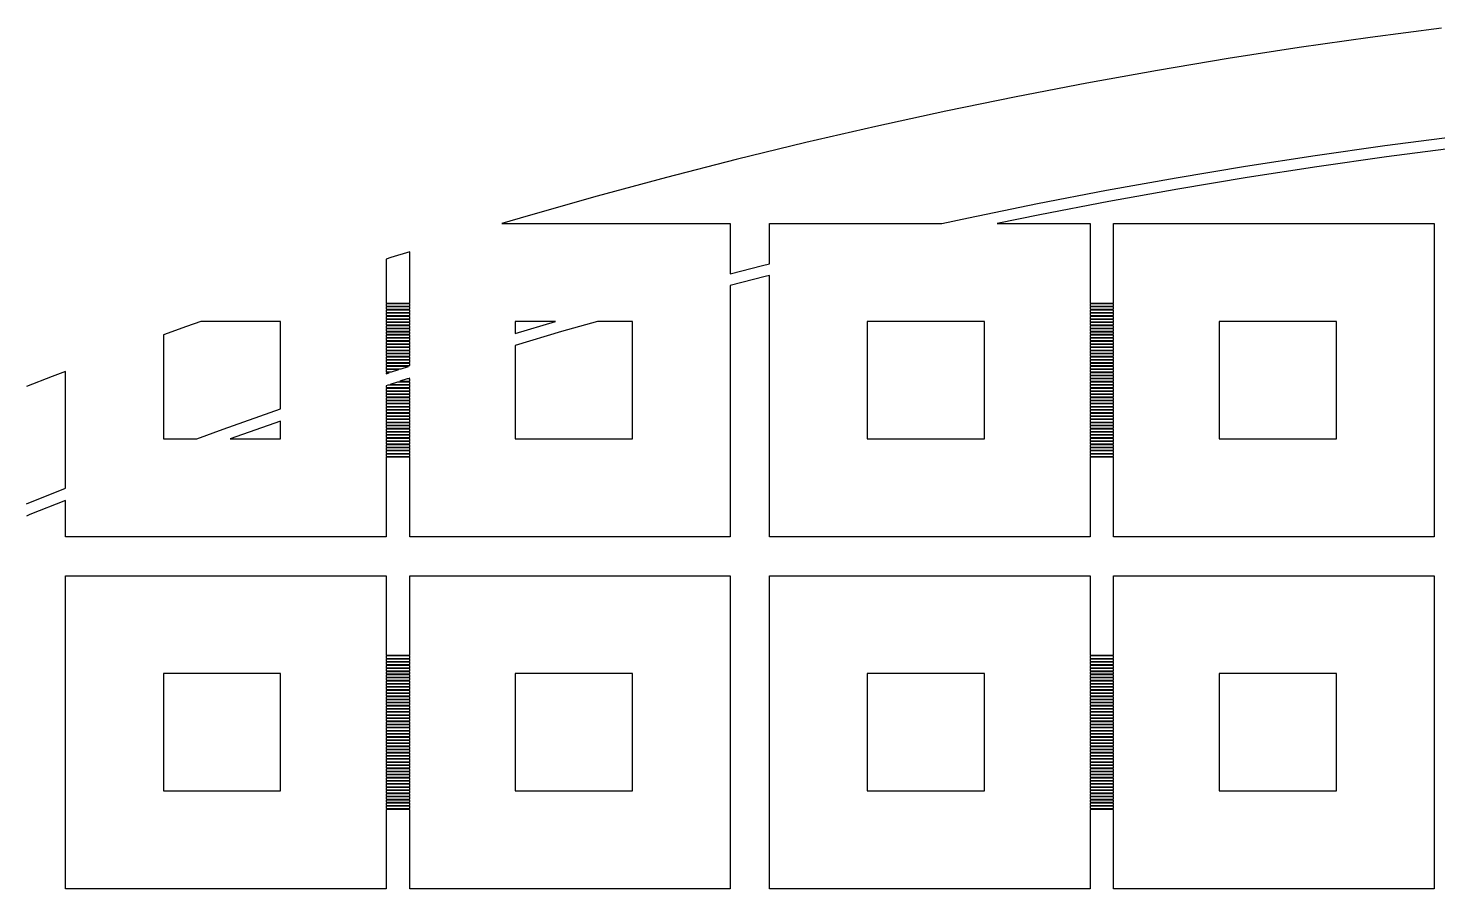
# Model space of a CAD drawing. Extents: x 40 to 187, y -3 to 150.
# Drawn here: x 82.6 to 101.03, y 138.31 to 149.55 of the extents above; entities that cross this region are included whole.
import ezdxf

# ---------------------------------------------------------------- set-up
doc = ezdxf.new("R2010")
doc.units = 0

msp = doc.modelspace()

# ---------------------------------------------------------------- linework, layer by layer
for p, q in [((101.076, 149.552), (100.145, 149.431)), ((99.2159, 149.299), (98.2882, 149.156)), ((100.145, 149.431), (99.2159, 149.299)), ((98.2882, 149.156), (97.3622, 149.001)), ((97.3622, 149.001), (96.4382, 148.835)), ((96.4382, 148.835), (95.5164, 148.657)), ((95.5164, 148.657), (94.5968, 148.468)), ((94.5968, 148.468), (93.6796, 148.268)), ((93.6796, 148.268), (92.7649, 148.057)), ((92.7649, 148.057), (91.8528, 147.835)), ((99.425, 147.89), (100.337, 148.019)), ((100.337, 148.019), (101.251, 148.138)), ((91.8528, 147.835), (90.9436, 147.601)), ((98.5145, 147.749), (99.425, 147.89)), ((100.357, 147.871), (99.447, 147.741)), ((101.269, 147.989), (100.357, 147.871)), ((97.6058, 147.597), (98.5145, 147.749)), ((99.447, 147.741), (98.5384, 147.601)), ((90.9436, 147.601), (90.0373, 147.356)), ((96.6991, 147.434), (97.6058, 147.597)), ((98.5384, 147.601), (97.6315, 147.449)), ((90.0373, 147.356), (89.134, 147.1)), ((95.7944, 147.26), (96.6991, 147.434)), ((96.7265, 147.286), (95.8237, 147.113)), ((97.6315, 147.449), (96.7265, 147.286)), ((89.134, 147.1), (88.7923, 146.999)), ((94.8919, 147.074), (95.7944, 147.26)), ((95.8237, 147.113), (95.2694, 146.999)), ((88.7923, 146.999), (91.7783, 146.999)), ((91.7783, 146.999), (91.7783, 146.344)), ((92.2896, 146.474), (92.2896, 146.999)), ((92.2896, 146.999), (94.5452, 146.999)), ((94.5452, 146.999), (94.8919, 147.074)), ((95.2694, 146.999), (96.4823, 146.999)), ((96.4823, 146.999), (96.4823, 145.961)), ((96.7891, 145.961), (96.7891, 146.999)), ((96.7891, 146.999), (100.982, 146.999)), ((100.982, 146.999), (100.982, 142.908)), ((87.3373, 146.555), (87.2789, 146.536)), ((87.2789, 146.536), (87.2789, 145.961)), ((87.5857, 146.632), (87.3373, 146.555)), ((87.5857, 145.961), (87.5857, 146.632)), ((91.7783, 146.344), (92.1991, 146.452)), ((92.1991, 146.452), (92.2896, 146.474)), ((92.2355, 146.307), (91.7783, 146.189)), ((91.7783, 146.189), (91.7783, 142.908)), ((92.2896, 146.32), (92.2355, 146.307)), ((92.2896, 142.908), (92.2896, 146.32)), ((87.2789, 145.961), (87.5857, 145.961)), ((87.5857, 145.951), (87.2789, 145.951)), ((87.2789, 145.951), (87.2789, 145.92)), ((87.2789, 145.92), (87.5857, 145.92)), ((87.5857, 145.91), (87.2789, 145.91)), ((87.2789, 145.91), (87.2789, 145.879)), ((87.2789, 145.879), (87.5857, 145.879)), ((87.5857, 145.869), (87.2789, 145.869)), ((87.2789, 145.869), (87.2789, 145.838)), ((87.2789, 145.838), (87.5857, 145.838)), ((87.5857, 145.828), (87.2789, 145.828)), ((87.2789, 145.828), (87.2789, 145.797)), ((87.2789, 145.797), (87.5857, 145.797)), ((87.5857, 145.92), (87.5857, 145.951)), ((87.5857, 145.879), (87.5857, 145.91)), ((87.5857, 145.838), (87.5857, 145.869)), ((87.5857, 145.797), (87.5857, 145.828)), ((96.4823, 145.961), (96.7891, 145.961)), ((96.7891, 145.951), (96.4823, 145.951)), ((96.4823, 145.951), (96.4823, 145.92)), ((96.4823, 145.92), (96.7891, 145.92)), ((96.7891, 145.91), (96.4823, 145.91)), ((96.4823, 145.91), (96.4823, 145.879)), ((96.4823, 145.879), (96.7891, 145.879)), ((96.7891, 145.869), (96.4823, 145.869)), ((96.4823, 145.869), (96.4823, 145.838)), ((96.4823, 145.838), (96.7891, 145.838)), ((96.7891, 145.828), (96.4823, 145.828)), ((96.4823, 145.828), (96.4823, 145.797)), ((96.4823, 145.797), (96.7891, 145.797)), ((96.7891, 145.92), (96.7891, 145.951)), ((96.7891, 145.879), (96.7891, 145.91)), ((96.7891, 145.838), (96.7891, 145.869)), ((96.7891, 145.797), (96.7891, 145.828)), ((84.6687, 145.655), (84.3645, 145.544)), ((84.8545, 145.72), (84.6687, 145.655)), ((85.8984, 145.72), (84.8545, 145.72)), ((85.8984, 144.577), (85.8984, 145.72)), ((87.5857, 145.787), (87.2789, 145.787)), ((87.2789, 145.787), (87.2789, 145.756)), ((87.2789, 145.756), (87.5857, 145.756)), ((87.5857, 145.746), (87.2789, 145.746)), ((87.2789, 145.746), (87.2789, 145.715)), ((87.2789, 145.715), (87.5857, 145.715)), ((87.5857, 145.705), (87.2789, 145.705)), ((87.2789, 145.705), (87.2789, 145.674)), ((87.2789, 145.674), (87.5857, 145.674)), ((87.5857, 145.664), (87.2789, 145.664)), ((87.2789, 145.664), (87.2789, 145.634)), ((87.2789, 145.634), (87.5857, 145.634)), ((87.5857, 145.623), (87.2789, 145.623)), ((87.2789, 145.623), (87.2789, 145.593)), ((87.5857, 145.756), (87.5857, 145.787)), ((87.5857, 145.715), (87.5857, 145.746)), ((87.5857, 145.674), (87.5857, 145.705)), ((87.5857, 145.634), (87.5857, 145.664)), ((87.5857, 145.593), (87.5857, 145.623)), ((89.4937, 145.72), (88.9662, 145.72)), ((88.9662, 145.72), (88.9662, 145.564)), ((88.9662, 145.564), (89.4937, 145.72)), ((90.0422, 145.72), (89.5727, 145.587)), ((90.5001, 145.72), (90.0422, 145.72)), ((90.5001, 144.187), (90.5001, 145.72)), ((95.1018, 145.72), (93.5679, 145.72)), ((93.5679, 145.72), (93.5679, 144.187)), ((95.1018, 144.187), (95.1018, 145.72)), ((96.7891, 145.787), (96.4823, 145.787)), ((96.4823, 145.787), (96.4823, 145.756)), ((96.4823, 145.756), (96.7891, 145.756)), ((96.7891, 145.746), (96.4823, 145.746)), ((96.4823, 145.746), (96.4823, 145.715)), ((96.4823, 145.715), (96.7891, 145.715)), ((96.7891, 145.705), (96.4823, 145.705)), ((96.4823, 145.705), (96.4823, 145.674)), ((96.4823, 145.674), (96.7891, 145.674)), ((96.7891, 145.664), (96.4823, 145.664)), ((96.4823, 145.664), (96.4823, 145.634)), ((96.4823, 145.634), (96.7891, 145.634)), ((96.7891, 145.623), (96.4823, 145.623)), ((96.4823, 145.623), (96.4823, 145.593)), ((96.7891, 145.756), (96.7891, 145.787)), ((96.7891, 145.715), (96.7891, 145.746)), ((96.7891, 145.674), (96.7891, 145.705)), ((96.7891, 145.634), (96.7891, 145.664)), ((96.7891, 145.593), (96.7891, 145.623)), ((99.7035, 145.72), (98.1696, 145.72)), ((98.1696, 145.72), (98.1696, 144.187)), ((99.7035, 144.187), (99.7035, 145.72)), ((84.3645, 145.544), (84.3645, 144.187)), ((87.2789, 145.593), (87.5857, 145.593)), ((87.5857, 145.582), (87.2789, 145.582)), ((87.2789, 145.582), (87.2789, 145.552)), ((87.2789, 145.552), (87.5857, 145.552)), ((87.5857, 145.542), (87.2789, 145.542)), ((87.2789, 145.542), (87.2789, 145.511)), ((87.2789, 145.511), (87.5857, 145.511)), ((87.5857, 145.501), (87.2789, 145.501)), ((87.2789, 145.501), (87.2789, 145.47)), ((87.2789, 145.47), (87.5857, 145.47)), ((87.5857, 145.46), (87.2789, 145.46)), ((87.2789, 145.46), (87.2789, 145.429)), ((87.2789, 145.429), (87.5857, 145.429)), ((87.5857, 145.552), (87.5857, 145.582)), ((87.5857, 145.511), (87.5857, 145.542)), ((87.5857, 145.47), (87.5857, 145.501)), ((87.5857, 145.429), (87.5857, 145.46)), ((89.5727, 145.587), (88.9662, 145.408)), ((96.4823, 145.593), (96.7891, 145.593)), ((96.7891, 145.582), (96.4823, 145.582)), ((96.4823, 145.582), (96.4823, 145.552)), ((96.4823, 145.552), (96.7891, 145.552)), ((96.7891, 145.542), (96.4823, 145.542)), ((96.4823, 145.542), (96.4823, 145.511)), ((96.4823, 145.511), (96.7891, 145.511)), ((96.7891, 145.501), (96.4823, 145.501)), ((96.4823, 145.501), (96.4823, 145.47)), ((96.4823, 145.47), (96.7891, 145.47)), ((96.7891, 145.46), (96.4823, 145.46)), ((96.4823, 145.46), (96.4823, 145.429)), ((96.4823, 145.429), (96.7891, 145.429)), ((96.7891, 145.552), (96.7891, 145.582)), ((96.7891, 145.511), (96.7891, 145.542)), ((96.7891, 145.47), (96.7891, 145.501)), ((96.7891, 145.429), (96.7891, 145.46)), ((87.5857, 145.419), (87.2789, 145.419)), ((87.2789, 145.419), (87.2789, 145.388)), ((87.2789, 145.388), (87.5857, 145.388)), ((87.5857, 145.378), (87.2789, 145.378)), ((87.2789, 145.378), (87.2789, 145.347)), ((87.2789, 145.347), (87.5857, 145.347)), ((87.5857, 145.337), (87.2789, 145.337)), ((87.2789, 145.337), (87.2789, 145.306)), ((87.2789, 145.306), (87.5857, 145.306)), ((87.5857, 145.296), (87.2789, 145.296)), ((87.2789, 145.296), (87.2789, 145.265)), ((87.2789, 145.265), (87.5857, 145.265)), ((87.5857, 145.255), (87.2789, 145.255)), ((87.2789, 145.255), (87.2789, 145.225)), ((87.5857, 145.388), (87.5857, 145.419)), ((87.5857, 145.347), (87.5857, 145.378)), ((87.5857, 145.306), (87.5857, 145.337)), ((87.5857, 145.265), (87.5857, 145.296)), ((87.5857, 145.225), (87.5857, 145.255)), ((88.9662, 145.408), (88.9662, 144.187)), ((96.7891, 145.419), (96.4823, 145.419)), ((96.4823, 145.419), (96.4823, 145.388)), ((96.4823, 145.388), (96.7891, 145.388)), ((96.7891, 145.378), (96.4823, 145.378)), ((96.4823, 145.378), (96.4823, 145.347)), ((96.4823, 145.347), (96.7891, 145.347)), ((96.7891, 145.337), (96.4823, 145.337)), ((96.4823, 145.337), (96.4823, 145.306)), ((96.4823, 145.306), (96.7891, 145.306)), ((96.7891, 145.296), (96.4823, 145.296)), ((96.4823, 145.296), (96.4823, 145.265)), ((96.4823, 145.265), (96.7891, 145.265)), ((96.7891, 145.255), (96.4823, 145.255)), ((96.4823, 145.255), (96.4823, 145.225)), ((96.7891, 145.388), (96.7891, 145.419)), ((96.7891, 145.347), (96.7891, 145.378)), ((96.7891, 145.306), (96.7891, 145.337)), ((96.7891, 145.265), (96.7891, 145.296)), ((96.7891, 145.225), (96.7891, 145.255)), ((83.0862, 145.068), (82.9088, 145.001)), ((83.0862, 143.54), (83.0862, 145.068)), ((87.2789, 145.225), (87.5857, 145.225)), ((87.5857, 145.214), (87.2789, 145.214)), ((87.2789, 145.214), (87.2789, 145.184)), ((87.2789, 145.184), (87.5857, 145.184)), ((87.5857, 145.173), (87.2789, 145.173)), ((87.2789, 145.173), (87.2789, 145.143)), ((87.2789, 145.143), (87.5857, 145.143)), ((87.5694, 145.132), (87.2789, 145.132)), ((87.2789, 145.132), (87.2789, 145.102)), ((87.2789, 145.102), (87.4746, 145.102)), ((87.443, 145.092), (87.2789, 145.092)), ((87.2789, 145.092), (87.2789, 145.061)), ((87.2789, 145.061), (87.3482, 145.061)), ((87.3482, 145.061), (87.443, 145.092)), ((87.4746, 145.102), (87.5694, 145.132)), ((87.5857, 145.184), (87.5857, 145.214)), ((87.5857, 145.143), (87.5857, 145.173)), ((96.4823, 145.225), (96.7891, 145.225)), ((96.7891, 145.214), (96.4823, 145.214)), ((96.4823, 145.214), (96.4823, 145.184)), ((96.4823, 145.184), (96.7891, 145.184)), ((96.7891, 145.173), (96.4823, 145.173)), ((96.4823, 145.173), (96.4823, 145.143)), ((96.4823, 145.143), (96.7891, 145.143)), ((96.7891, 145.132), (96.4823, 145.132)), ((96.4823, 145.132), (96.4823, 145.102)), ((96.4823, 145.102), (96.7891, 145.102)), ((96.7891, 145.092), (96.4823, 145.092)), ((96.4823, 145.092), (96.4823, 145.061)), ((96.4823, 145.061), (96.7891, 145.061)), ((96.7891, 145.184), (96.7891, 145.214)), ((96.7891, 145.143), (96.7891, 145.173)), ((96.7891, 145.102), (96.7891, 145.132)), ((96.7891, 145.061), (96.7891, 145.092)), ((82.9088, 145.001), (82.5749, 144.87)), ((87.3166, 145.051), (87.2789, 145.051)), ((87.2789, 145.051), (87.2789, 145.038)), ((87.2789, 145.038), (87.3166, 145.051)), ((87.2982, 144.887), (87.2789, 144.881)), ((87.2789, 144.881), (87.2789, 144.856)), ((87.5857, 144.887), (87.2982, 144.887)), ((87.4246, 144.928), (87.3298, 144.897)), ((87.3298, 144.897), (87.5857, 144.897)), ((87.5857, 144.928), (87.4246, 144.928)), ((87.551, 144.969), (87.4562, 144.938)), ((87.4562, 144.938), (87.5857, 144.938)), ((87.5857, 144.969), (87.551, 144.969)), ((87.5857, 144.98), (87.5826, 144.979)), ((87.5826, 144.979), (87.5857, 144.979)), ((87.5857, 144.979), (87.5857, 144.98)), ((87.5857, 144.938), (87.5857, 144.969)), ((87.5857, 144.897), (87.5857, 144.928)), ((87.5857, 144.856), (87.5857, 144.887)), ((96.7891, 145.051), (96.4823, 145.051)), ((96.4823, 145.051), (96.4823, 145.02)), ((96.4823, 145.02), (96.7891, 145.02)), ((96.7891, 145.01), (96.4823, 145.01)), ((96.4823, 145.01), (96.4823, 144.979)), ((96.4823, 144.979), (96.7891, 144.979)), ((96.7891, 144.969), (96.4823, 144.969)), ((96.4823, 144.969), (96.4823, 144.938)), ((96.4823, 144.938), (96.7891, 144.938)), ((96.7891, 144.928), (96.4823, 144.928)), ((96.4823, 144.928), (96.4823, 144.897)), ((96.4823, 144.897), (96.7891, 144.897)), ((96.7891, 144.887), (96.4823, 144.887)), ((96.4823, 144.887), (96.4823, 144.856)), ((96.7891, 145.02), (96.7891, 145.051)), ((96.7891, 144.979), (96.7891, 145.01)), ((96.7891, 144.938), (96.7891, 144.969)), ((96.7891, 144.897), (96.7891, 144.928)), ((96.7891, 144.856), (96.7891, 144.887)), ((87.2789, 144.856), (87.5857, 144.856)), ((87.5857, 144.846), (87.2789, 144.846)), ((87.2789, 144.846), (87.2789, 144.815)), ((87.2789, 144.815), (87.5857, 144.815)), ((87.5857, 144.805), (87.2789, 144.805)), ((87.2789, 144.805), (87.2789, 144.775)), ((87.2789, 144.775), (87.5857, 144.775)), ((87.5857, 144.764), (87.2789, 144.764)), ((87.2789, 144.764), (87.2789, 144.734)), ((87.2789, 144.734), (87.5857, 144.734)), ((87.5857, 144.723), (87.2789, 144.723)), ((87.2789, 144.723), (87.2789, 144.693)), ((87.2789, 144.693), (87.5857, 144.693)), ((87.5857, 144.815), (87.5857, 144.846)), ((87.5857, 144.775), (87.5857, 144.805)), ((87.5857, 144.734), (87.5857, 144.764)), ((87.5857, 144.693), (87.5857, 144.723)), ((96.4823, 144.856), (96.7891, 144.856)), ((96.7891, 144.846), (96.4823, 144.846)), ((96.4823, 144.846), (96.4823, 144.815)), ((96.4823, 144.815), (96.7891, 144.815)), ((96.7891, 144.805), (96.4823, 144.805)), ((96.4823, 144.805), (96.4823, 144.775)), ((96.4823, 144.775), (96.7891, 144.775)), ((96.7891, 144.764), (96.4823, 144.764)), ((96.4823, 144.764), (96.4823, 144.734)), ((96.4823, 144.734), (96.7891, 144.734)), ((96.7891, 144.723), (96.4823, 144.723)), ((96.4823, 144.723), (96.4823, 144.693)), ((96.4823, 144.693), (96.7891, 144.693)), ((96.7891, 144.815), (96.7891, 144.846)), ((96.7891, 144.775), (96.7891, 144.805)), ((96.7891, 144.734), (96.7891, 144.764)), ((96.7891, 144.693), (96.7891, 144.723)), ((85.1488, 144.314), (85.8984, 144.577)), ((87.5857, 144.683), (87.2789, 144.683)), ((87.2789, 144.683), (87.2789, 144.652)), ((87.2789, 144.652), (87.5857, 144.652)), ((87.5857, 144.642), (87.2789, 144.642)), ((87.2789, 144.642), (87.2789, 144.611)), ((87.2789, 144.611), (87.5857, 144.611)), ((87.5857, 144.601), (87.2789, 144.601)), ((87.2789, 144.601), (87.2789, 144.57)), ((87.2789, 144.57), (87.5857, 144.57)), ((87.5857, 144.56), (87.2789, 144.56)), ((87.2789, 144.56), (87.2789, 144.529)), ((87.2789, 144.529), (87.5857, 144.529)), ((87.5857, 144.519), (87.2789, 144.519)), ((87.2789, 144.519), (87.2789, 144.488)), ((87.5857, 144.652), (87.5857, 144.683)), ((87.5857, 144.611), (87.5857, 144.642)), ((87.5857, 144.57), (87.5857, 144.601)), ((87.5857, 144.529), (87.5857, 144.56)), ((87.5857, 144.488), (87.5857, 144.519)), ((96.7891, 144.683), (96.4823, 144.683)), ((96.4823, 144.683), (96.4823, 144.652)), ((96.4823, 144.652), (96.7891, 144.652)), ((96.7891, 144.642), (96.4823, 144.642)), ((96.4823, 144.642), (96.4823, 144.611)), ((96.4823, 144.611), (96.7891, 144.611)), ((96.7891, 144.601), (96.4823, 144.601)), ((96.4823, 144.601), (96.4823, 144.57)), ((96.4823, 144.57), (96.7891, 144.57)), ((96.7891, 144.56), (96.4823, 144.56)), ((96.4823, 144.56), (96.4823, 144.529)), ((96.4823, 144.529), (96.7891, 144.529)), ((96.7891, 144.519), (96.4823, 144.519)), ((96.4823, 144.519), (96.4823, 144.488)), ((96.7891, 144.652), (96.7891, 144.683)), ((96.7891, 144.611), (96.7891, 144.642)), ((96.7891, 144.57), (96.7891, 144.601)), ((96.7891, 144.529), (96.7891, 144.56)), ((96.7891, 144.488), (96.7891, 144.519)), ((85.8984, 144.418), (85.2399, 144.187)), ((85.8984, 144.187), (85.8984, 144.418)), ((87.2789, 144.488), (87.5857, 144.488)), ((87.5857, 144.478), (87.2789, 144.478)), ((87.2789, 144.478), (87.2789, 144.447)), ((87.2789, 144.447), (87.5857, 144.447)), ((87.5857, 144.437), (87.2789, 144.437)), ((87.2789, 144.437), (87.2789, 144.406)), ((87.2789, 144.406), (87.5857, 144.406)), ((87.5857, 144.396), (87.2789, 144.396)), ((87.2789, 144.396), (87.2789, 144.366)), ((87.2789, 144.366), (87.5857, 144.366)), ((87.5857, 144.355), (87.2789, 144.355)), ((87.2789, 144.355), (87.2789, 144.325)), ((87.2789, 144.325), (87.5857, 144.325)), ((87.5857, 144.447), (87.5857, 144.478)), ((87.5857, 144.406), (87.5857, 144.437)), ((87.5857, 144.366), (87.5857, 144.396)), ((87.5857, 144.325), (87.5857, 144.355)), ((96.4823, 144.488), (96.7891, 144.488)), ((96.7891, 144.478), (96.4823, 144.478)), ((96.4823, 144.478), (96.4823, 144.447)), ((96.4823, 144.447), (96.7891, 144.447)), ((96.7891, 144.437), (96.4823, 144.437)), ((96.4823, 144.437), (96.4823, 144.406)), ((96.4823, 144.406), (96.7891, 144.406)), ((96.7891, 144.396), (96.4823, 144.396)), ((96.4823, 144.396), (96.4823, 144.366)), ((96.4823, 144.366), (96.7891, 144.366)), ((96.7891, 144.355), (96.4823, 144.355)), ((96.4823, 144.355), (96.4823, 144.325)), ((96.4823, 144.325), (96.7891, 144.325)), ((96.7891, 144.447), (96.7891, 144.478)), ((96.7891, 144.406), (96.7891, 144.437)), ((96.7891, 144.366), (96.7891, 144.396)), ((96.7891, 144.325), (96.7891, 144.355)), ((84.3645, 144.187), (84.8006, 144.187)), ((84.8006, 144.187), (85.1488, 144.314)), ((85.2399, 144.187), (85.8984, 144.187)), ((87.5857, 144.314), (87.2789, 144.314)), ((87.2789, 144.314), (87.2789, 144.284)), ((87.2789, 144.284), (87.5857, 144.284)), ((87.5857, 144.274), (87.2789, 144.274)), ((87.2789, 144.274), (87.2789, 144.243)), ((87.2789, 144.243), (87.5857, 144.243)), ((87.5857, 144.233), (87.2789, 144.233)), ((87.2789, 144.233), (87.2789, 144.202)), ((87.2789, 144.202), (87.5857, 144.202)), ((87.5857, 144.192), (87.2789, 144.192)), ((87.2789, 144.192), (87.2789, 144.161)), ((87.2789, 144.161), (87.5857, 144.161)), ((87.5857, 144.151), (87.2789, 144.151)), ((87.2789, 144.151), (87.2789, 144.12)), ((87.5857, 144.284), (87.5857, 144.314)), ((87.5857, 144.243), (87.5857, 144.274)), ((87.5857, 144.202), (87.5857, 144.233)), ((87.5857, 144.161), (87.5857, 144.192)), ((87.5857, 144.12), (87.5857, 144.151)), ((88.9662, 144.187), (90.5001, 144.187)), ((93.5679, 144.187), (95.1018, 144.187)), ((96.7891, 144.314), (96.4823, 144.314)), ((96.4823, 144.314), (96.4823, 144.284)), ((96.4823, 144.284), (96.7891, 144.284)), ((96.7891, 144.274), (96.4823, 144.274)), ((96.4823, 144.274), (96.4823, 144.243)), ((96.4823, 144.243), (96.7891, 144.243)), ((96.7891, 144.233), (96.4823, 144.233)), ((96.4823, 144.233), (96.4823, 144.202)), ((96.4823, 144.202), (96.7891, 144.202)), ((96.7891, 144.192), (96.4823, 144.192)), ((96.4823, 144.192), (96.4823, 144.161)), ((96.4823, 144.161), (96.7891, 144.161)), ((96.7891, 144.151), (96.4823, 144.151)), ((96.4823, 144.151), (96.4823, 144.12)), ((96.7891, 144.284), (96.7891, 144.314)), ((96.7891, 144.243), (96.7891, 144.274)), ((96.7891, 144.202), (96.7891, 144.233)), ((96.7891, 144.161), (96.7891, 144.192)), ((96.7891, 144.12), (96.7891, 144.151)), ((98.1696, 144.187), (99.7035, 144.187)), ((87.2789, 144.12), (87.5857, 144.12)), ((87.5857, 144.11), (87.2789, 144.11)), ((87.2789, 144.11), (87.2789, 144.079)), ((87.2789, 144.079), (87.5857, 144.079)), ((87.5857, 144.069), (87.2789, 144.069)), ((87.2789, 144.069), (87.2789, 144.038)), ((87.2789, 144.038), (87.5857, 144.038)), ((87.5857, 144.028), (87.2789, 144.028)), ((87.2789, 144.028), (87.2789, 143.997)), ((87.2789, 143.997), (87.5857, 143.997)), ((87.5857, 143.987), (87.2789, 143.987)), ((87.2789, 143.987), (87.2789, 143.957)), ((87.2789, 143.957), (87.5857, 143.957)), ((87.5857, 144.079), (87.5857, 144.11)), ((87.5857, 144.038), (87.5857, 144.069)), ((87.5857, 143.997), (87.5857, 144.028)), ((87.5857, 143.957), (87.5857, 143.987)), ((96.4823, 144.12), (96.7891, 144.12)), ((96.7891, 144.11), (96.4823, 144.11)), ((96.4823, 144.11), (96.4823, 144.079)), ((96.4823, 144.079), (96.7891, 144.079)), ((96.7891, 144.069), (96.4823, 144.069)), ((96.4823, 144.069), (96.4823, 144.038)), ((96.4823, 144.038), (96.7891, 144.038)), ((96.7891, 144.028), (96.4823, 144.028)), ((96.4823, 144.028), (96.4823, 143.997)), ((96.4823, 143.997), (96.7891, 143.997)), ((96.7891, 143.987), (96.4823, 143.987)), ((96.4823, 143.987), (96.4823, 143.957)), ((96.4823, 143.957), (96.7891, 143.957)), ((96.7891, 144.079), (96.7891, 144.11)), ((96.7891, 144.038), (96.7891, 144.069)), ((96.7891, 143.997), (96.7891, 144.028)), ((96.7891, 143.957), (96.7891, 143.987)), ((87.5857, 143.946), (87.2789, 143.946)), ((87.2789, 143.946), (87.2789, 142.908)), ((87.5857, 142.908), (87.5857, 143.946)), ((96.7891, 143.946), (96.4823, 143.946)), ((96.4823, 143.946), (96.4823, 142.908)), ((96.7891, 142.908), (96.7891, 143.946)), ((82.5749, 143.339), (83.0862, 143.54)), ((83.0862, 143.379), (82.6199, 143.196)), ((83.0862, 142.908), (83.0862, 143.379)), ((82.6199, 143.196), (82.5749, 143.177)), ((87.2789, 142.908), (83.0862, 142.908)), ((91.7783, 142.908), (87.5857, 142.908)), ((96.4823, 142.908), (92.2896, 142.908)), ((100.982, 142.908), (96.7891, 142.908)), ((83.0862, 138.307), (83.0862, 142.397)), ((83.0862, 142.397), (87.2789, 142.397)), ((87.2789, 142.397), (87.2789, 141.359)), ((87.5857, 141.359), (87.5857, 142.397)), ((87.5857, 142.397), (91.7783, 142.397)), ((91.7783, 142.397), (91.7783, 138.307)), ((92.2896, 138.307), (92.2896, 142.397)), ((92.2896, 142.397), (96.4823, 142.397)), ((96.4823, 142.397), (96.4823, 141.359)), ((96.7891, 141.359), (96.7891, 142.397)), ((96.7891, 142.397), (100.982, 142.397)), ((100.982, 142.397), (100.982, 138.307)), ((87.2789, 141.359), (87.5857, 141.359)), ((87.5857, 141.349), (87.2789, 141.349)), ((87.2789, 141.349), (87.2789, 141.318)), ((87.2789, 141.318), (87.5857, 141.318)), ((87.5857, 141.308), (87.2789, 141.308)), ((87.2789, 141.308), (87.2789, 141.277)), ((87.2789, 141.277), (87.5857, 141.277)), ((87.5857, 141.267), (87.2789, 141.267)), ((87.2789, 141.267), (87.2789, 141.236)), ((87.2789, 141.236), (87.5857, 141.236)), ((87.5857, 141.226), (87.2789, 141.226)), ((87.2789, 141.226), (87.2789, 141.195)), ((87.2789, 141.195), (87.5857, 141.195)), ((87.5857, 141.318), (87.5857, 141.349)), ((87.5857, 141.277), (87.5857, 141.308)), ((87.5857, 141.236), (87.5857, 141.267)), ((87.5857, 141.195), (87.5857, 141.226)), ((96.4823, 141.359), (96.7891, 141.359)), ((96.7891, 141.349), (96.4823, 141.349)), ((96.4823, 141.349), (96.4823, 141.318)), ((96.4823, 141.318), (96.7891, 141.318)), ((96.7891, 141.308), (96.4823, 141.308)), ((96.4823, 141.308), (96.4823, 141.277)), ((96.4823, 141.277), (96.7891, 141.277)), ((96.7891, 141.267), (96.4823, 141.267)), ((96.4823, 141.267), (96.4823, 141.236)), ((96.4823, 141.236), (96.7891, 141.236)), ((96.7891, 141.226), (96.4823, 141.226)), ((96.4823, 141.226), (96.4823, 141.195)), ((96.4823, 141.195), (96.7891, 141.195)), ((96.7891, 141.318), (96.7891, 141.349)), ((96.7891, 141.277), (96.7891, 141.308)), ((96.7891, 141.236), (96.7891, 141.267)), ((96.7891, 141.195), (96.7891, 141.226)), ((85.8984, 141.119), (84.3645, 141.119)), ((84.3645, 141.119), (84.3645, 139.585)), ((85.8984, 139.585), (85.8984, 141.119)), ((87.5857, 141.185), (87.2789, 141.185)), ((87.2789, 141.185), (87.2789, 141.155)), ((87.2789, 141.155), (87.5857, 141.155)), ((87.5857, 141.144), (87.2789, 141.144)), ((87.2789, 141.144), (87.2789, 141.114)), ((87.2789, 141.114), (87.5857, 141.114)), ((87.5857, 141.103), (87.2789, 141.103)), ((87.2789, 141.103), (87.2789, 141.073)), ((87.2789, 141.073), (87.5857, 141.073)), ((87.5857, 141.063), (87.2789, 141.063)), ((87.2789, 141.063), (87.2789, 141.032)), ((87.2789, 141.032), (87.5857, 141.032)), ((87.5857, 141.022), (87.2789, 141.022)), ((87.2789, 141.022), (87.2789, 140.991)), ((87.5857, 141.155), (87.5857, 141.185)), ((87.5857, 141.114), (87.5857, 141.144)), ((87.5857, 141.073), (87.5857, 141.103)), ((87.5857, 141.032), (87.5857, 141.063)), ((87.5857, 140.991), (87.5857, 141.022)), ((90.5001, 141.119), (88.9662, 141.119)), ((88.9662, 141.119), (88.9662, 139.585)), ((90.5001, 139.585), (90.5001, 141.119)), ((95.1018, 141.119), (93.5679, 141.119)), ((93.5679, 141.119), (93.5679, 139.585)), ((95.1018, 139.585), (95.1018, 141.119)), ((96.7891, 141.185), (96.4823, 141.185)), ((96.4823, 141.185), (96.4823, 141.155)), ((96.4823, 141.155), (96.7891, 141.155)), ((96.7891, 141.144), (96.4823, 141.144)), ((96.4823, 141.144), (96.4823, 141.114)), ((96.4823, 141.114), (96.7891, 141.114)), ((96.7891, 141.103), (96.4823, 141.103)), ((96.4823, 141.103), (96.4823, 141.073)), ((96.4823, 141.073), (96.7891, 141.073)), ((96.7891, 141.063), (96.4823, 141.063)), ((96.4823, 141.063), (96.4823, 141.032)), ((96.4823, 141.032), (96.7891, 141.032)), ((96.7891, 141.022), (96.4823, 141.022)), ((96.4823, 141.022), (96.4823, 140.991)), ((96.7891, 141.155), (96.7891, 141.185)), ((96.7891, 141.114), (96.7891, 141.144)), ((96.7891, 141.073), (96.7891, 141.103)), ((96.7891, 141.032), (96.7891, 141.063)), ((96.7891, 140.991), (96.7891, 141.022)), ((99.7035, 141.119), (98.1696, 141.119)), ((98.1696, 141.119), (98.1696, 139.585)), ((99.7035, 139.585), (99.7035, 141.119)), ((87.2789, 140.991), (87.5857, 140.991)), ((87.5857, 140.981), (87.2789, 140.981)), ((87.2789, 140.981), (87.2789, 140.95)), ((87.2789, 140.95), (87.5857, 140.95)), ((87.5857, 140.94), (87.2789, 140.94)), ((87.2789, 140.94), (87.2789, 140.909)), ((87.2789, 140.909), (87.5857, 140.909)), ((87.5857, 140.899), (87.2789, 140.899)), ((87.2789, 140.899), (87.2789, 140.868)), ((87.2789, 140.868), (87.5857, 140.868)), ((87.5857, 140.858), (87.2789, 140.858)), ((87.2789, 140.858), (87.2789, 140.827)), ((87.2789, 140.827), (87.5857, 140.827)), ((87.5857, 140.95), (87.5857, 140.981)), ((87.5857, 140.909), (87.5857, 140.94)), ((87.5857, 140.868), (87.5857, 140.899)), ((87.5857, 140.827), (87.5857, 140.858)), ((96.4823, 140.991), (96.7891, 140.991)), ((96.7891, 140.981), (96.4823, 140.981)), ((96.4823, 140.981), (96.4823, 140.95)), ((96.4823, 140.95), (96.7891, 140.95)), ((96.7891, 140.94), (96.4823, 140.94)), ((96.4823, 140.94), (96.4823, 140.909)), ((96.4823, 140.909), (96.7891, 140.909)), ((96.7891, 140.899), (96.4823, 140.899)), ((96.4823, 140.899), (96.4823, 140.868)), ((96.4823, 140.868), (96.7891, 140.868)), ((96.7891, 140.858), (96.4823, 140.858)), ((96.4823, 140.858), (96.4823, 140.827)), ((96.4823, 140.827), (96.7891, 140.827)), ((96.7891, 140.95), (96.7891, 140.981)), ((96.7891, 140.909), (96.7891, 140.94)), ((96.7891, 140.868), (96.7891, 140.899)), ((96.7891, 140.827), (96.7891, 140.858)), ((87.5857, 140.817), (87.2789, 140.817)), ((87.2789, 140.817), (87.2789, 140.786)), ((87.2789, 140.786), (87.5857, 140.786)), ((87.5857, 140.776), (87.2789, 140.776)), ((87.2789, 140.776), (87.2789, 140.746)), ((87.2789, 140.746), (87.5857, 140.746)), ((87.5857, 140.735), (87.2789, 140.735)), ((87.2789, 140.735), (87.2789, 140.705)), ((87.2789, 140.705), (87.5857, 140.705)), ((87.5857, 140.694), (87.2789, 140.694)), ((87.2789, 140.694), (87.2789, 140.664)), ((87.2789, 140.664), (87.5857, 140.664)), ((87.5857, 140.654), (87.2789, 140.654)), ((87.2789, 140.654), (87.2789, 140.623)), ((87.5857, 140.786), (87.5857, 140.817)), ((87.5857, 140.746), (87.5857, 140.776)), ((87.5857, 140.705), (87.5857, 140.735)), ((87.5857, 140.664), (87.5857, 140.694)), ((87.5857, 140.623), (87.5857, 140.654)), ((96.7891, 140.817), (96.4823, 140.817)), ((96.4823, 140.817), (96.4823, 140.786)), ((96.4823, 140.786), (96.7891, 140.786)), ((96.7891, 140.776), (96.4823, 140.776)), ((96.4823, 140.776), (96.4823, 140.746)), ((96.4823, 140.746), (96.7891, 140.746)), ((96.7891, 140.735), (96.4823, 140.735)), ((96.4823, 140.735), (96.4823, 140.705)), ((96.4823, 140.705), (96.7891, 140.705)), ((96.7891, 140.694), (96.4823, 140.694)), ((96.4823, 140.694), (96.4823, 140.664)), ((96.4823, 140.664), (96.7891, 140.664)), ((96.7891, 140.654), (96.4823, 140.654)), ((96.4823, 140.654), (96.4823, 140.623)), ((96.7891, 140.786), (96.7891, 140.817)), ((96.7891, 140.746), (96.7891, 140.776)), ((96.7891, 140.705), (96.7891, 140.735)), ((96.7891, 140.664), (96.7891, 140.694)), ((96.7891, 140.623), (96.7891, 140.654)), ((87.2789, 140.623), (87.5857, 140.623)), ((87.5857, 140.613), (87.2789, 140.613)), ((87.2789, 140.613), (87.2789, 140.582)), ((87.2789, 140.582), (87.5857, 140.582)), ((87.5857, 140.572), (87.2789, 140.572)), ((87.2789, 140.572), (87.2789, 140.541)), ((87.2789, 140.541), (87.5857, 140.541)), ((87.5857, 140.531), (87.2789, 140.531)), ((87.2789, 140.531), (87.2789, 140.5)), ((87.2789, 140.5), (87.5857, 140.5)), ((87.5857, 140.49), (87.2789, 140.49)), ((87.2789, 140.49), (87.2789, 140.459)), ((87.2789, 140.459), (87.5857, 140.459)), ((87.5857, 140.449), (87.2789, 140.449)), ((87.2789, 140.449), (87.2789, 140.418)), ((87.5857, 140.582), (87.5857, 140.613)), ((87.5857, 140.541), (87.5857, 140.572)), ((87.5857, 140.5), (87.5857, 140.531)), ((87.5857, 140.459), (87.5857, 140.49)), ((87.5857, 140.418), (87.5857, 140.449)), ((96.4823, 140.623), (96.7891, 140.623)), ((96.7891, 140.613), (96.4823, 140.613)), ((96.4823, 140.613), (96.4823, 140.582)), ((96.4823, 140.582), (96.7891, 140.582)), ((96.7891, 140.572), (96.4823, 140.572)), ((96.4823, 140.572), (96.4823, 140.541)), ((96.4823, 140.541), (96.7891, 140.541)), ((96.7891, 140.531), (96.4823, 140.531)), ((96.4823, 140.531), (96.4823, 140.5)), ((96.4823, 140.5), (96.7891, 140.5)), ((96.7891, 140.49), (96.4823, 140.49)), ((96.4823, 140.49), (96.4823, 140.459)), ((96.4823, 140.459), (96.7891, 140.459)), ((96.7891, 140.449), (96.4823, 140.449)), ((96.4823, 140.449), (96.4823, 140.418)), ((96.7891, 140.582), (96.7891, 140.613)), ((96.7891, 140.541), (96.7891, 140.572)), ((96.7891, 140.5), (96.7891, 140.531)), ((96.7891, 140.459), (96.7891, 140.49)), ((96.7891, 140.418), (96.7891, 140.449)), ((87.2789, 140.418), (87.5857, 140.418)), ((87.5857, 140.408), (87.2789, 140.408)), ((87.2789, 140.408), (87.2789, 140.377)), ((87.2789, 140.377), (87.5857, 140.377)), ((87.5857, 140.367), (87.2789, 140.367)), ((87.2789, 140.367), (87.2789, 140.337)), ((87.2789, 140.337), (87.5857, 140.337)), ((87.5857, 140.326), (87.2789, 140.326)), ((87.2789, 140.326), (87.2789, 140.296)), ((87.2789, 140.296), (87.5857, 140.296)), ((87.5857, 140.285), (87.2789, 140.285)), ((87.2789, 140.285), (87.2789, 140.255)), ((87.5857, 140.377), (87.5857, 140.408)), ((87.5857, 140.337), (87.5857, 140.367)), ((87.5857, 140.296), (87.5857, 140.326)), ((87.5857, 140.255), (87.5857, 140.285)), ((96.4823, 140.418), (96.7891, 140.418)), ((96.7891, 140.408), (96.4823, 140.408)), ((96.4823, 140.408), (96.4823, 140.377)), ((96.4823, 140.377), (96.7891, 140.377)), ((96.7891, 140.367), (96.4823, 140.367)), ((96.4823, 140.367), (96.4823, 140.337)), ((96.4823, 140.337), (96.7891, 140.337)), ((96.7891, 140.326), (96.4823, 140.326)), ((96.4823, 140.326), (96.4823, 140.296)), ((96.4823, 140.296), (96.7891, 140.296)), ((96.7891, 140.285), (96.4823, 140.285)), ((96.4823, 140.285), (96.4823, 140.255)), ((96.7891, 140.377), (96.7891, 140.408)), ((96.7891, 140.337), (96.7891, 140.367)), ((96.7891, 140.296), (96.7891, 140.326)), ((96.7891, 140.255), (96.7891, 140.285)), ((87.2789, 140.255), (87.5857, 140.255)), ((87.5857, 140.244), (87.2789, 140.244)), ((87.2789, 140.244), (87.2789, 140.214)), ((87.2789, 140.214), (87.5857, 140.214)), ((87.5857, 140.204), (87.2789, 140.204)), ((87.2789, 140.204), (87.2789, 140.173)), ((87.2789, 140.173), (87.5857, 140.173)), ((87.5857, 140.163), (87.2789, 140.163)), ((87.2789, 140.163), (87.2789, 140.132)), ((87.2789, 140.132), (87.5857, 140.132)), ((87.5857, 140.122), (87.2789, 140.122)), ((87.2789, 140.122), (87.2789, 140.091)), ((87.2789, 140.091), (87.5857, 140.091)), ((87.5857, 140.081), (87.2789, 140.081)), ((87.2789, 140.081), (87.2789, 140.05)), ((87.5857, 140.214), (87.5857, 140.244)), ((87.5857, 140.173), (87.5857, 140.204)), ((87.5857, 140.132), (87.5857, 140.163)), ((87.5857, 140.091), (87.5857, 140.122)), ((87.5857, 140.05), (87.5857, 140.081)), ((96.4823, 140.255), (96.7891, 140.255)), ((96.7891, 140.244), (96.4823, 140.244)), ((96.4823, 140.244), (96.4823, 140.214)), ((96.4823, 140.214), (96.7891, 140.214)), ((96.7891, 140.204), (96.4823, 140.204)), ((96.4823, 140.204), (96.4823, 140.173)), ((96.4823, 140.173), (96.7891, 140.173)), ((96.7891, 140.163), (96.4823, 140.163)), ((96.4823, 140.163), (96.4823, 140.132)), ((96.4823, 140.132), (96.7891, 140.132)), ((96.7891, 140.122), (96.4823, 140.122)), ((96.4823, 140.122), (96.4823, 140.091)), ((96.4823, 140.091), (96.7891, 140.091)), ((96.7891, 140.081), (96.4823, 140.081)), ((96.4823, 140.081), (96.4823, 140.05)), ((96.7891, 140.214), (96.7891, 140.244)), ((96.7891, 140.173), (96.7891, 140.204)), ((96.7891, 140.132), (96.7891, 140.163)), ((96.7891, 140.091), (96.7891, 140.122)), ((96.7891, 140.05), (96.7891, 140.081)), ((87.2789, 140.05), (87.5857, 140.05)), ((87.5857, 140.04), (87.2789, 140.04)), ((87.2789, 140.04), (87.2789, 140.009)), ((87.2789, 140.009), (87.5857, 140.009)), ((87.5857, 139.999), (87.2789, 139.999)), ((87.2789, 139.999), (87.2789, 139.968)), ((87.2789, 139.968), (87.5857, 139.968)), ((87.5857, 139.958), (87.2789, 139.958)), ((87.2789, 139.958), (87.2789, 139.927)), ((87.2789, 139.927), (87.5857, 139.927)), ((87.5857, 139.917), (87.2789, 139.917)), ((87.2789, 139.917), (87.2789, 139.887)), ((87.5857, 140.009), (87.5857, 140.04)), ((87.5857, 139.968), (87.5857, 139.999)), ((87.5857, 139.927), (87.5857, 139.958)), ((87.5857, 139.887), (87.5857, 139.917)), ((96.4823, 140.05), (96.7891, 140.05)), ((96.7891, 140.04), (96.4823, 140.04)), ((96.4823, 140.04), (96.4823, 140.009)), ((96.4823, 140.009), (96.7891, 140.009)), ((96.7891, 139.999), (96.4823, 139.999)), ((96.4823, 139.999), (96.4823, 139.968)), ((96.4823, 139.968), (96.7891, 139.968)), ((96.7891, 139.958), (96.4823, 139.958)), ((96.4823, 139.958), (96.4823, 139.927)), ((96.4823, 139.927), (96.7891, 139.927)), ((96.7891, 139.917), (96.4823, 139.917)), ((96.4823, 139.917), (96.4823, 139.887)), ((96.7891, 140.009), (96.7891, 140.04)), ((96.7891, 139.968), (96.7891, 139.999)), ((96.7891, 139.927), (96.7891, 139.958)), ((96.7891, 139.887), (96.7891, 139.917)), ((87.2789, 139.887), (87.5857, 139.887)), ((87.5857, 139.876), (87.2789, 139.876)), ((87.2789, 139.876), (87.2789, 139.846)), ((87.2789, 139.846), (87.5857, 139.846)), ((87.5857, 139.835), (87.2789, 139.835)), ((87.2789, 139.835), (87.2789, 139.805)), ((87.2789, 139.805), (87.5857, 139.805)), ((87.5857, 139.795), (87.2789, 139.795)), ((87.2789, 139.795), (87.2789, 139.764)), ((87.2789, 139.764), (87.5857, 139.764)), ((87.5857, 139.754), (87.2789, 139.754)), ((87.2789, 139.754), (87.2789, 139.723)), ((87.2789, 139.723), (87.5857, 139.723)), ((87.5857, 139.713), (87.2789, 139.713)), ((87.2789, 139.713), (87.2789, 139.682)), ((87.5857, 139.846), (87.5857, 139.876)), ((87.5857, 139.805), (87.5857, 139.835)), ((87.5857, 139.764), (87.5857, 139.795)), ((87.5857, 139.723), (87.5857, 139.754)), ((87.5857, 139.682), (87.5857, 139.713)), ((96.4823, 139.887), (96.7891, 139.887)), ((96.7891, 139.876), (96.4823, 139.876)), ((96.4823, 139.876), (96.4823, 139.846)), ((96.4823, 139.846), (96.7891, 139.846)), ((96.7891, 139.835), (96.4823, 139.835)), ((96.4823, 139.835), (96.4823, 139.805)), ((96.4823, 139.805), (96.7891, 139.805)), ((96.7891, 139.795), (96.4823, 139.795)), ((96.4823, 139.795), (96.4823, 139.764)), ((96.4823, 139.764), (96.7891, 139.764)), ((96.7891, 139.754), (96.4823, 139.754)), ((96.4823, 139.754), (96.4823, 139.723)), ((96.4823, 139.723), (96.7891, 139.723)), ((96.7891, 139.713), (96.4823, 139.713)), ((96.4823, 139.713), (96.4823, 139.682)), ((96.7891, 139.846), (96.7891, 139.876)), ((96.7891, 139.805), (96.7891, 139.835)), ((96.7891, 139.764), (96.7891, 139.795)), ((96.7891, 139.723), (96.7891, 139.754)), ((96.7891, 139.682), (96.7891, 139.713)), ((84.3645, 139.585), (85.8984, 139.585)), ((87.2789, 139.682), (87.5857, 139.682)), ((87.5857, 139.672), (87.2789, 139.672)), ((87.2789, 139.672), (87.2789, 139.641)), ((87.2789, 139.641), (87.5857, 139.641)), ((87.5857, 139.631), (87.2789, 139.631)), ((87.2789, 139.631), (87.2789, 139.6)), ((87.2789, 139.6), (87.5857, 139.6)), ((87.5857, 139.59), (87.2789, 139.59)), ((87.2789, 139.59), (87.2789, 139.559)), ((87.2789, 139.559), (87.5857, 139.559)), ((87.5857, 139.549), (87.2789, 139.549)), ((87.2789, 139.549), (87.2789, 139.518)), ((87.5857, 139.641), (87.5857, 139.672)), ((87.5857, 139.6), (87.5857, 139.631)), ((87.5857, 139.559), (87.5857, 139.59)), ((87.5857, 139.518), (87.5857, 139.549)), ((88.9662, 139.585), (90.5001, 139.585)), ((93.5679, 139.585), (95.1018, 139.585)), ((96.4823, 139.682), (96.7891, 139.682)), ((96.7891, 139.672), (96.4823, 139.672)), ((96.4823, 139.672), (96.4823, 139.641)), ((96.4823, 139.641), (96.7891, 139.641)), ((96.7891, 139.631), (96.4823, 139.631)), ((96.4823, 139.631), (96.4823, 139.6)), ((96.4823, 139.6), (96.7891, 139.6)), ((96.7891, 139.59), (96.4823, 139.59)), ((96.4823, 139.59), (96.4823, 139.559)), ((96.4823, 139.559), (96.7891, 139.559)), ((96.7891, 139.549), (96.4823, 139.549)), ((96.4823, 139.549), (96.4823, 139.518)), ((96.7891, 139.641), (96.7891, 139.672)), ((96.7891, 139.6), (96.7891, 139.631)), ((96.7891, 139.559), (96.7891, 139.59)), ((96.7891, 139.518), (96.7891, 139.549)), ((98.1696, 139.585), (99.7035, 139.585)), ((87.2789, 139.518), (87.5857, 139.518)), ((87.5857, 139.508), (87.2789, 139.508)), ((87.2789, 139.508), (87.2789, 139.478)), ((87.2789, 139.478), (87.5857, 139.478)), ((87.5857, 139.467), (87.2789, 139.467)), ((87.2789, 139.467), (87.2789, 139.437)), ((87.2789, 139.437), (87.5857, 139.437)), ((87.5857, 139.426), (87.2789, 139.426)), ((87.2789, 139.426), (87.2789, 139.396)), ((87.2789, 139.396), (87.5857, 139.396)), ((87.5857, 139.385), (87.2789, 139.385)), ((87.2789, 139.385), (87.2789, 139.355)), ((87.2789, 139.355), (87.5857, 139.355)), ((87.5857, 139.345), (87.2789, 139.345)), ((87.2789, 139.345), (87.2789, 138.307)), ((87.5857, 139.478), (87.5857, 139.508)), ((87.5857, 139.437), (87.5857, 139.467)), ((87.5857, 139.396), (87.5857, 139.426)), ((87.5857, 139.355), (87.5857, 139.385)), ((87.5857, 138.307), (87.5857, 139.345)), ((96.4823, 139.518), (96.7891, 139.518)), ((96.7891, 139.508), (96.4823, 139.508)), ((96.4823, 139.508), (96.4823, 139.478)), ((96.4823, 139.478), (96.7891, 139.478)), ((96.7891, 139.467), (96.4823, 139.467)), ((96.4823, 139.467), (96.4823, 139.437)), ((96.4823, 139.437), (96.7891, 139.437)), ((96.7891, 139.426), (96.4823, 139.426)), ((96.4823, 139.426), (96.4823, 139.396)), ((96.4823, 139.396), (96.7891, 139.396)), ((96.7891, 139.385), (96.4823, 139.385)), ((96.4823, 139.385), (96.4823, 139.355)), ((96.4823, 139.355), (96.7891, 139.355)), ((96.7891, 139.345), (96.4823, 139.345)), ((96.4823, 139.345), (96.4823, 138.307)), ((96.7891, 139.478), (96.7891, 139.508)), ((96.7891, 139.437), (96.7891, 139.467)), ((96.7891, 139.396), (96.7891, 139.426)), ((96.7891, 139.355), (96.7891, 139.385)), ((96.7891, 138.307), (96.7891, 139.345)), ((87.2789, 138.307), (83.0862, 138.307)), ((91.7783, 138.307), (87.5857, 138.307)), ((96.4823, 138.307), (92.2896, 138.307)), ((100.982, 138.307), (96.7891, 138.307))]:
    msp.add_line(p, q)

doc.saveas('drawing.dxf')
